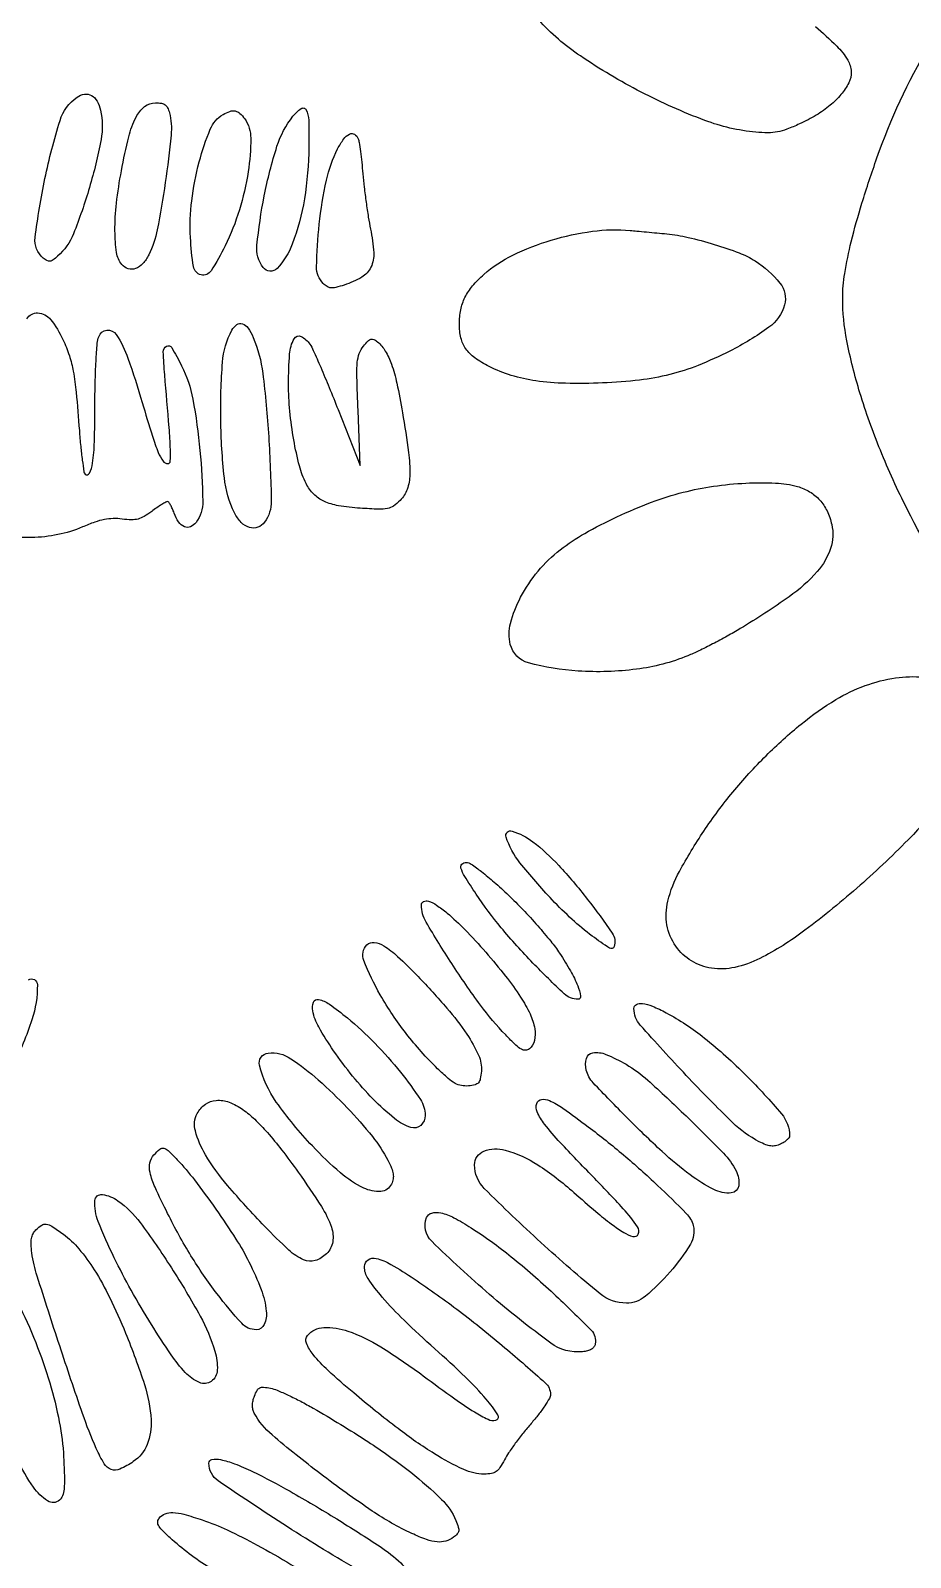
# Model space of a CAD drawing. Header units: inches. Extents: x 0 to 5940, y 0 to 4205.
# Drawn here: x 5438.24 to 5454.87, y 742.42 to 771.26 of the extents above; entities that cross this region are included whole.
import ezdxf

# ---------------------------------------------------------------- set-up
doc = ezdxf.new("R2010")
doc.units = ezdxf.units.IN
doc.header["$LTSCALE"] = 50
doc.header["$MEASUREMENT"] = 0

# ---------------------------------------------------------------- blocks, each defined once
blk = doc.blocks.new('JACZ-COO-GE-001-CAR-LOGO-R00')
at = {"color": 8}
for points in [[(5312.99, 2849.4, -0.050387), (5295.56, 2876.88, -0.018999), (5288.5, 2892.42, -0.022961), (5283.12, 2907.51, -0.025288), (5279.67, 2921.21, -0.048881), (5278.57, 2932.46, -0.041543), (5279.11, 2938.93, -0.018491), (5280.83, 2947.32, -0.015487), (5283.65, 2957.44, -0.009083), (5287.6, 2969.38, -0.047986), (5301.23, 2998.78, -0.053814)], [(5271.37, 3003.98, -0.016024), (5277.01, 2998.8, -0.0652), (5279.89, 2995.14, -0.119426), (5280.82, 2992.1, -0.136211), (5280.18, 2989.13, -0.055291), (5278.12, 2986.05, -0.043457), (5275.26, 2983.22, -0.038772), (5271.62, 2980.63, -0.027709), (5267.2, 2978.31, -0.017256), (5263.89, 2976.93, -0.043531), (5261.38, 2976.22, -0.046815), (5258.89, 2975.99, -0.022789), (5255.7, 2976.14, -0.067092), (5242.25, 2979.24, -0.029178), (5225.47, 2986.71, -0.029239), (5209.47, 2996.2, -0.059179), (5198.4, 3005.75, -0.019544)], [(5063.63, 2926.99, -0.28723), (5066.47, 2928.56, -0.214031), (5069.89, 2926.8, -0.059771), (5073.13, 2921.56, -0.028158), (5074.82, 2917.3, -0.035648), (5075.86, 2913.2, -0.021784), (5076.62, 2907.66, -0.004263), (5077.45, 2897.62, 0.005674), (5077.81, 2893.44, 0.008514), (5078.23, 2889.81, 0.004263), (5078.66, 2886.76, 0.16062), (5078.97, 2886.15, 0.515564), (5080.12, 2886.34, 0.077327), (5080.94, 2889.01, 0.028856), (5081.42, 2894.62, 0.006763), (5081.55, 2904.06, -0.005729), (5081.63, 2910.26, -0.007583), (5081.85, 2915.89, -0.005642), (5082.16, 2920.59, -0.071755), (5082.55, 2922.31, -0.280677), (5084.71, 2924, -0.281979), (5087.19, 2922.84, -0.062034), (5090.26, 2916.65, -0.012522), (5094.03, 2904.95, 0.003581), (5096.69, 2896.14, 0.02381), (5098.26, 2891.83, 0.050113), (5099.5, 2889.54, 0.248567), (5100.75, 2888.88, 0.398373), (5101.41, 2889.51, 0.022211), (5101.44, 2892.63, 0.011792), (5101.11, 2898.37, 0.001146), (5099.94, 2912.26, -0.013029), (5099.58, 2918.34, -0.285161), (5100.43, 2919.82, -0.402638), (5101.78, 2919.44, -0.017231), (5104.39, 2914.66, -0.070165), (5107.34, 2905.88, -0.022966), (5109.23, 2892.32, -0.018522), (5109.97, 2878.96, -0.163877), (5108.21, 2873.41, -0.138383), (5106.76, 2872.26, -0.20034), (5105.14, 2872.27, -0.143503), (5103.6, 2873.53, -0.066032), (5102.42, 2875.87, 0.019608), (5101.97, 2877.02, 0.028601), (5101.47, 2877.99, 0.027889), (5101, 2878.71, 0.237058), (5100.67, 2878.88, 0.130332), (5100.23, 2878.76, 0.009288), (5099.15, 2878.12, 0.012579), (5097.88, 2877.29, 0.009146), (5096.51, 2876.3, -0.028065), (5094.52, 2874.98, -0.069196), (5092.91, 2874.31, -0.068788), (5091.17, 2874.11, -0.027479), (5088.76, 2874.29, 0.037551), (5086.34, 2874.42, 0.04398), (5084.06, 2874.18, 0.036198), (5081.52, 2873.48, 0.01584), (5078.26, 2872.21, -0.050778), (5071.81, 2870.2, -0.045243), (5064.82, 2869.43, -0.047329), (5058.19, 2869.93, -0.076619)], [(5064.06, 2752.99, -0.587102), (5066.39, 2751.72, -0.083547), (5064.95, 2742.49, -0.031798), (5060.05, 2730.38, -0.040063)], [(5061.23, 2668.02, -0.021946), (5065.95, 2657.56, -0.022954), (5069.67, 2646.88, -0.024266), (5072.18, 2636.6, -0.03543), (5073.31, 2627.35, -0.00559), (5073.52, 2621.86, -0.031353), (5073.42, 2618.93, -0.063333), (5073.01, 2617.14, -0.132638), (5072.2, 2615.98, -0.331412), (5069.09, 2615.82, -0.091203), (5065.35, 2619.44, -0.048728), (5061.11, 2626.8, -0.017909)]]:
    blk.add_lwpolyline(points, format="xyb", dxfattribs=at)
for points in [[(5083.05, 2981.97, -0.101394), (5083.16, 2974.18, -0.024474), (5080.12, 2961.58, -0.023731), (5075.9, 2949.4, -0.116857), (5071.74, 2943.49, -0.025286), (5070.52, 2942.51, -0.122086), (5069.69, 2942.18, -0.157787), (5068.93, 2942.32, -0.051141), (5067.96, 2942.97, -0.255612), (5065.81, 2948.39, -0.020949), (5068.4, 2963.94, -0.023739), (5072.37, 2979.23, -0.166031), (5076.85, 2985.37, -0.117428), (5078.81, 2986.14, -0.162593), (5080.65, 2985.81, -0.137932), (5082.13, 2984.35, -0.076407)], [(5101.18, 2981.28, -0.086245), (5101.62, 2975.38, -0.01135), (5100.1, 2962.88, -0.012557), (5097.99, 2950.46, -0.065049), (5095.78, 2943.88, -0.07004), (5094.19, 2941.53, -0.12306), (5092.26, 2940.23, -0.161692), (5090.32, 2940.18, -0.147173), (5088.64, 2941.29, -0.139023), (5087.25, 2944.44, -0.034034), (5086.84, 2950.15, -0.029674), (5087.24, 2957.46, -0.018107), (5088.54, 2966, -0.013538), (5090.48, 2974.95, -0.056341), (5092.39, 2980.11, -0.109603), (5094.65, 2982.88, -0.168534), (5097.54, 2983.88, -0.039189), (5099.08, 2983.76, -0.116233), (5100.06, 2983.36, -0.126493), (5100.71, 2982.59, -0.050558)], [(5121.01, 2979.66, -0.154472), (5122.61, 2974.57, -0.037705), (5121.92, 2965.71, -0.03687), (5119.61, 2955.66, -0.038805), (5115.87, 2946.23, -0.028615), (5112.16, 2939.65, -0.3199), (5109.52, 2938.59, -0.302526), (5107.53, 2940.74, -0.026966), (5106.73, 2948.44, -0.04281), (5107.07, 2958.11, -0.034699), (5109.03, 2968.3, -0.033493), (5111.96, 2976.96, -0.163974), (5115.31, 2980.79, -0.048754), (5117.13, 2981.63, -0.133182), (5118.53, 2981.72, -0.13782), (5119.75, 2981.1, -0.053758)], [(5137.93, 2972.28, -0.036571), (5136.74, 2958.56, -0.050991), (5133.56, 2946.67, -0.097883), (5129.57, 2940.29, -0.469652), (5125.85, 2940.52, -0.184496), (5124.25, 2946.37, -0.0242), (5126.17, 2959.37, -0.028203), (5129.52, 2972.42, -0.089879), (5133.72, 2980.34, -0.075435), (5135.87, 2982.36, -0.450216), (5137.19, 2982.04, -0.114291), (5137.89, 2979.35, -0.010052)], [(5150.92, 2974.41, -0.053629), (5151.17, 2973.46, -0.005206), (5151.51, 2971.09, -0.006559), (5151.85, 2968.25, -0.005142), (5152.14, 2965.16, 0.008242), (5152.49, 2961.69, 0.005329), (5153.01, 2957.69, 0.005357), (5153.59, 2953.78, 0.010081), (5154.17, 2950.65, -0.033645), (5155, 2944.43, -0.12725), (5154.28, 2940.6, -0.151385), (5151.88, 2937.98, -0.054482), (5147.22, 2935.9, -0.016669), (5145.03, 2935.27, -0.080222), (5143.75, 2935.16, -0.119656), (5142.76, 2935.49, -0.059188), (5141.72, 2936.31, -0.203366), (5139.96, 2940.7, -0.02176), (5140.66, 2951.9, -0.027373), (5142.55, 2963.5, -0.063992), (5145.51, 2971.77, -0.038703), (5147.1, 2974.35, -0.122869), (5148.64, 2975.65, -0.255457), (5149.93, 2975.59, -0.166322)], [(5232.28, 2949.37, -0.034182), (5237.83, 2948.46, -0.016915), (5244.74, 2946.6, -0.016463), (5251.3, 2944.35, -0.05026), (5255.5, 2942.25, -0.082386), (5262.05, 2936.4, -0.242331), (5263.23, 2930.65, -0.169161), (5259.15, 2924.79, -0.040263), (5248.84, 2918.52, -0.021545), (5240.5, 2914.76, -0.03375), (5233.01, 2912.34, -0.032601), (5225.07, 2910.89, -0.01848), (5215.33, 2910.13, -0.015513), (5205.52, 2910.04, -0.030564), (5197.75, 2910.68, -0.037346), (5191.26, 2912.12, -0.044108), (5185.42, 2914.45, -0.037777), (5181.63, 2916.75, -0.084988), (5179.27, 2919.13, -0.095613), (5178, 2921.97, -0.05764), (5177.57, 2925.65, -0.049941), (5177.94, 2929.39, -0.065187), (5179.06, 2932.65, -0.060818), (5181.04, 2935.67, -0.036846), (5184.05, 2938.72, -0.067243), (5191.65, 2943.77, -0.040231), (5201.77, 2947.72, -0.039665), (5212.65, 2950.06, -0.055802), (5222.57, 2950.27, -0.000331), (5224.34, 2950.11, -0.000117), (5226.86, 2949.87, -0.000116), (5229.64, 2949.61, -0.000136)], [(5123.25, 2922.13, -0.068921), (5125.78, 2912.65, -0.015382), (5127.34, 2895.93, -0.010859), (5128.02, 2879.01, -0.163889), (5126.26, 2873.47, -0.150261), (5124.46, 2872.13, -0.161295), (5122.28, 2872.08, -0.126658), (5120.09, 2873.42, -0.078896), (5118.35, 2875.9, -0.086603), (5115.66, 2885.18, -0.023768), (5114.71, 2900.43, -0.02294), (5115.18, 2915.59, -0.103906), (5117.65, 2924.03, -0.115965), (5118.94, 2925.49, -0.240771), (5120.4, 2925.7, -0.1599), (5121.9, 2924.58, -0.052664)], [(5138.17, 2920.36, -0.039549), (5139.09, 2918.68, -0.003521), (5141.04, 2914.26, -0.004577), (5143.28, 2908.94, -0.003553), (5145.62, 2903.11), (5151.43, 2888.38), (5150.87, 2902.88, -0.003077), (5150.58, 2911.72, -0.027997), (5150.69, 2915.57, -0.067086), (5151.22, 2917.91, -0.083119), (5152.32, 2919.85, -0.020335), (5153.51, 2921.19, -0.131207), (5154.28, 2921.65, -0.19259), (5155.03, 2921.58, -0.053573), (5156.02, 2920.92, -0.085205), (5158.07, 2918.52, -0.049838), (5159.68, 2915.09, -0.032404), (5161.1, 2910.05, -0.009999), (5162.58, 2902.3, -0.008078), (5164.2, 2891.85, -0.040807), (5164.52, 2885.96, -0.078142), (5163.82, 2882.12, -0.112303), (5161.98, 2879.2, -0.045163), (5160.21, 2877.72, -0.103613), (5158.62, 2877.05, -0.058014), (5156.37, 2876.88, -0.007132), (5151.44, 2877.15, -0.023543), (5145.74, 2877.81, -0.06639), (5141.91, 2878.98, -0.090759), (5139.23, 2880.84, -0.077407), (5137.21, 2883.64, -0.054168), (5135.44, 2888.28, -0.020125), (5133.95, 2895.13, -0.019812), (5132.91, 2902.71, -0.023952), (5132.57, 2909.89, -0.018535), (5132.86, 2917.75, -0.104621), (5134.02, 2921.75, -0.398335), (5135.86, 2922.36, -0.139437)], [(5266.64, 2882.87, -0.067873), (5269.86, 2881.49, -0.073778), (5272.49, 2879.32, -0.071194), (5274.44, 2876.42, -0.05728), (5275.69, 2872.85, -0.136531), (5275.37, 2866.58, -0.100229), (5271.88, 2860.51, -0.059235), (5264.46, 2853.85, -0.017266), (5251.59, 2845.45, -0.009477), (5248.16, 2843.47, -0.00709), (5244.31, 2841.41, -0.007173), (5240.63, 2839.57, -0.016227), (5237.79, 2838.31, -0.064128), (5224.27, 2834.77, -0.047985), (5208.86, 2834.28, -0.049467), (5195.8, 2836.43, -0.272216), (5191, 2841.31, -0.127299), (5191.04, 2846.84, -0.056438), (5193.72, 2853.69, -0.05182), (5198.31, 2860.55, -0.054299), (5204.15, 2866.2, -0.036253), (5210.6, 2870.51, -0.019661), (5219.08, 2874.88, -0.019405), (5228.17, 2878.71, -0.027261), (5236.57, 2881.35, -0.027018), (5244.52, 2882.93, -0.022939), (5253.05, 2883.76, -0.023602), (5260.91, 2883.78, -0.056864)], [(5305.27, 2830.92, -0.135992), (5309.93, 2825.95, -0.124131), (5311.57, 2819.11, -0.092733), (5309.89, 2810.66, -0.048447), (5304.93, 2801.1, -0.049495), (5296.61, 2790.68, -0.018956), (5283.15, 2777.88, -0.019091), (5268.63, 2766.04, -0.044476), (5256.73, 2758.63, -0.062435), (5250.15, 2756.28, -0.09109), (5244.02, 2756.05, -0.102561), (5238.73, 2757.97, -0.099966), (5234.59, 2761.85, -0.113946), (5232.28, 2767.43, -0.101571), (5232.52, 2773.71, -0.065655), (5235.56, 2781.54, -0.021413), (5242, 2792.16, -0.02576), (5249.61, 2802.39, -0.024318), (5258.37, 2812, -0.025156), (5267.65, 2820.34, -0.034906), (5276.79, 2826.76, -0.047852), (5284.47, 2830.44, -0.051642), (5292.51, 2832.48, -0.057458), (5299.83, 2832.7, -0.11623)], [(5196.95, 2789.31, -0.043063), (5203.75, 2783.13, -0.021475), (5211.28, 2774.25, -0.013861), (5217.86, 2765.28, -0.235978), (5218.36, 2761.76, -0.489677), (5217.15, 2761.34, -0.018266), (5212.59, 2764.52, -0.023059), (5207.28, 2768.91, -0.019225), (5202.05, 2774.04, -0.020302), (5193.54, 2783.83, -0.088413), (5189.89, 2790.55, -0.613402), (5191.48, 2792.16, -0.086308)], [(5190.51, 2775.27, -0.012106), (5194.3, 2771.48, -0.009674), (5198.21, 2767.23, -0.009804), (5201.66, 2763.15, -0.024289), (5203.99, 2760, -0.017163), (5206.87, 2755.32, -0.034682), (5208.75, 2751.42, -0.051958), (5209.52, 2748.71, -0.465459), (5208.82, 2747.88, -0.190292), (5205.21, 2749.31, -0.01221), (5196.96, 2757.41, -0.018656), (5188.59, 2766.72, -0.027239), (5182, 2775.55, -0.006662), (5178.98, 2780.24, -0.064602), (5177.99, 2782.38, -0.283666), (5178.26, 2783.41, -0.194062), (5179.41, 2783.88, -0.152417), (5180.68, 2783.48, -0.013648), (5183.41, 2781.48, -0.015857), (5186.73, 2778.74, -0.009399)], [(5174.33, 2770.58, -0.025869), (5179.01, 2766.23, -0.012817), (5184.52, 2760.28, -0.012816), (5189.77, 2753.97, -0.022802), (5193.72, 2748.47, -0.034607), (5196.21, 2744, -0.067892), (5197.43, 2740.12, -0.096306), (5197.36, 2737.02, -0.167062), (5196.03, 2734.85, -0.158473), (5195.01, 2734.44, -0.148422), (5193.92, 2734.7, -0.060598), (5192.42, 2735.83, -0.009202), (5189.78, 2738.48, -0.032607), (5183.14, 2746.33, -0.015336), (5175.57, 2757.27, -0.010397), (5168.82, 2768.18, -0.13411), (5167.57, 2772.75, -0.300922), (5168.15, 2773.63, -0.18008), (5169.45, 2773.69, -0.071452), (5171.59, 2772.65, -0.0249)], [(5166.69, 2753.87, -0.01412), (5174.29, 2745.56, -0.030866), (5179.52, 2738.71, -0.040299), (5182.64, 2733.12, -0.128822), (5183.37, 2728.94, -0.025775), (5183.09, 2726.92, -0.135396), (5182.6, 2725.92, -0.152722), (5181.7, 2725.37, -0.035629), (5179.94, 2725.07, -0.070026), (5178.11, 2725.15, -0.082093), (5176.47, 2725.74, -0.052447), (5174.6, 2727.06, -0.013084), (5171.85, 2729.6, -0.03414), (5163.56, 2738.87, -0.035838), (5156.74, 2749.03, -0.034464), (5152.39, 2758.06, -0.300143), (5153.24, 2762.21, -0.234503), (5155.15, 2762.85, -0.105209), (5157.7, 2761.93, -0.049749), (5161.29, 2759.18, -0.011754)], [(5148.07, 2742.96, -0.027637), (5155.32, 2736.31, -0.02482), (5162.07, 2728.67, -0.022073), (5167.31, 2721.49, -0.147473), (5168.57, 2717.3, -0.212494), (5167.4, 2714.67, -0.26624), (5164.83, 2714.11, -0.095336), (5160.53, 2716.45, -0.026251), (5154.82, 2721.66, -0.023315), (5149.45, 2727.65, -0.020859), (5144.45, 2734.33, -0.020434), (5140.52, 2740.58, -0.080748), (5138.93, 2744.83, -0.144477), (5139.13, 2747.08, -0.363791), (5140.48, 2747.81, -0.104067), (5143.34, 2746.57, -0.017732)], [(5232.05, 2744.34, -0.047306), (5242.18, 2737.65, -0.026569), (5253.17, 2727.8, -0.021691), (5262.45, 2717.7, -0.176815), (5264.57, 2711.91, -0.161602), (5264.41, 2711.42, -0.048048), (5263.88, 2710.83, -0.042691), (5263.11, 2710.25, -0.034938), (5262.21, 2709.76, -0.054301), (5260.88, 2709.32, -0.080018), (5259.66, 2709.26, -0.066036), (5258.31, 2709.59, -0.026164), (5256.58, 2710.38, -0.07376), (5249.58, 2715.42, -0.010983), (5237.37, 2727.83, -0.006766), (5225.23, 2741.09, -0.184048), (5223.57, 2745.44, -0.284672), (5224.22, 2746.5, -0.148853), (5225.8, 2746.76, -0.067139), (5228.44, 2746.05, -0.022733)], [(5133.18, 2732.24, -0.03211), (5140.41, 2726.63, -0.020995), (5148.02, 2719.31, -0.02104), (5154.66, 2711.74, -0.050248), (5158.74, 2705.48, -0.020296), (5159.72, 2703.4, -0.061745), (5160.14, 2701.9, -0.082983), (5160.12, 2700.6, -0.061603), (5159.69, 2699.23, -0.276599), (5156.88, 2697.3, -0.128824), (5152.39, 2698.18, -0.065856), (5146.25, 2702.2, -0.0253), (5138.85, 2709.26, -0.035226), (5129.35, 2720.83, -0.094054), (5124.92, 2730.5, -0.453422), (5127.18, 2733.73, -0.178329)], [(5221.49, 2730.75, -0.053639), (5227.2, 2726.61, -0.008539), (5237.3, 2717.16, -0.007314), (5247.15, 2707.34, -0.075813), (5250.47, 2702.7, -0.146425), (5251.18, 2698.8, -0.356432), (5249.23, 2696.9, -0.140768), (5244.58, 2697.79, -0.042774), (5238.42, 2701.62, -0.025883), (5230.98, 2707.79, -0.011149), (5221.71, 2716.73, -0.006292), (5212.85, 2725.87, -0.128349), (5211.02, 2729.22, -0.129218), (5211.06, 2732.32, -0.297731), (5212.73, 2733.8, -0.135725), (5216.19, 2733.36, -0.031566)], [(5211.54, 2714.3, -0.013912), (5220.84, 2706.89, -0.013509), (5229.8, 2698.89, -0.009153), (5237.37, 2691.5, -0.134045), (5239.19, 2688.28, -0.202133), (5238.43, 2683.39, -0.040127), (5233.09, 2676.09, -0.040718), (5226.59, 2669.7, -0.175704), (5221.57, 2667.88, -0.173623), (5214.63, 2670.36, -0.012753), (5199.07, 2683.82, -0.011966), (5184.14, 2698.08, -0.198624), (5181.57, 2704.3, -0.309503), (5184.02, 2707.88, -0.161753), (5189.66, 2708.16, -0.076561), (5198.22, 2704.3, -0.037436), (5207.75, 2697.02, 0.005668), (5213.52, 2692.01, 0.015931), (5217.7, 2688.68, 0.022155), (5220.89, 2686.52, 0.064261), (5223.32, 2685.43, 0.382644), (5224.71, 2686.08, 0.254104), (5224.54, 2687.95, 0.038636), (5220.74, 2692.75, 0.006599), (5212.73, 2701.2, -0.004232), (5204.19, 2710.11, -0.025337), (5200.03, 2715, -0.051135), (5198.06, 2718.21, -0.206912), (5197.96, 2720.46, -0.26773), (5199.25, 2721.5, -0.146907), (5201.32, 2721.22, -0.047943), (5204.87, 2719.18, -0.007134)], [(5120.57, 2718.83, -0.036428), (5123.65, 2716.28, -0.020831), (5126.99, 2712.8, -0.016885), (5130.73, 2708.25, -0.008959), (5135.08, 2702.38, -0.011673), (5141.21, 2693.34, -0.059396), (5143.87, 2687.88, -0.125755), (5144.2, 2684.05, -0.15632), (5142.57, 2680.88, -0.12354), (5139.58, 2679.09, -0.179907), (5136.55, 2679.28, -0.082804), (5132.67, 2681.84, -0.013696), (5126.26, 2688.13, -0.014717), (5116.53, 2698.83, -0.04255), (5110.69, 2706.95, -0.067325), (5108.02, 2713.2, -0.192529), (5108.53, 2717.81, -0.115304), (5110.65, 2720.22, -0.134689), (5113.5, 2721.27, -0.112164), (5116.9, 2720.79, -0.064366)], [(5103.25, 2705.63, -0.025939), (5107.77, 2700.33, -0.010431), (5113.4, 2692.66, -0.010428), (5118.7, 2684.76, -0.026018), (5122.15, 2678.72, -0.025668), (5125.36, 2671.43, -0.064434), (5126.71, 2665.79, -0.129216), (5126.18, 2662.28, -0.299302), (5124.05, 2660.88, -0.211145), (5120.23, 2662.57, -0.021603), (5113.74, 2670.35, -0.02528), (5106.87, 2680.36, -0.022205), (5100.72, 2691.45, -0.008463), (5097.39, 2698.41, -0.049779), (5096.09, 2702.24, -0.106896), (5096.05, 2704.81, -0.135554), (5097.11, 2706.92, -0.035907), (5098.66, 2708.41, -0.228506), (5099.7, 2708.67, -0.1409), (5100.84, 2708.06, -0.011556)], [(5087.62, 2694.85, -0.078841), (5093.46, 2689.11, -0.01616), (5101.71, 2677.18, -0.017498), (5109.27, 2664.49, -0.052637), (5113.17, 2655.21, -0.082895), (5113.8, 2650.27, -0.231994), (5112.19, 2647.29, -0.266775), (5109.08, 2646.98, -0.098854), (5105.36, 2649.63, -0.039369), (5101.62, 2654.3, -0.01053), (5096.43, 2662.28, -0.010944), (5091.11, 2671.31, -0.01405), (5086.64, 2679.84, -0.019622), (5082.42, 2689.4, -0.110841), (5081.56, 2694.87, -0.433832), (5083.51, 2696.46, -0.122368)], [(5180.66, 2687.75, -0.026596), (5191.23, 2680.1, -0.018251), (5202.4, 2670.39, -0.010453), (5212.29, 2660.75, -0.245759), (5213.38, 2657.13, -0.119788), (5213.04, 2656.37, -0.089808), (5212.35, 2655.76, -0.071138), (5211.34, 2655.32, -0.041612), (5210.04, 2655.08, -0.184374), (5201.64, 2657.38, -0.019669), (5185.5, 2670.18, -0.016935), (5170.29, 2684.17, -0.298278), (5168.94, 2690.4, -0.244109), (5170.3, 2691.61, -0.117934), (5172.68, 2691.64, -0.064074), (5176.15, 2690.37, -0.023524)], [(5073.24, 2686, -0.061578), (5077.34, 2682.18, -0.033887), (5081.39, 2676.64, -0.027597), (5085.45, 2669.32, -0.015389), (5089.63, 2660.01, -0.019056), (5094.6, 2646.47, -0.06355), (5096.36, 2637.19, -0.10954), (5095.33, 2630.71, -0.151913), (5091.67, 2626.16, -0.04124), (5088.14, 2624.19, -0.194397), (5085.87, 2624.09, -0.173156), (5084, 2625.61, -0.031551), (5081.91, 2629.63, -0.021265), (5078.29, 2638.81, -0.0036), (5072.27, 2656.66, -0.002485), (5066.34, 2674.98, -0.043043), (5064.95, 2681.1, -0.020515), (5064.74, 2683.35, -0.057298), (5064.83, 2684.93, -0.078839), (5065.25, 2686.14, -0.074116), (5066.03, 2687.2, -0.049928), (5067.55, 2688.44, -0.189721), (5068.73, 2688.69, -0.105501), (5070.18, 2688.12, -0.010587)], [(5165.67, 2674.27, -0.015314), (5177.61, 2665.76, -0.013359), (5189.58, 2656.15, -0.006678), (5200.2, 2646.9, -0.213378), (5201.57, 2643.83, -0.131055), (5201.29, 2642.8, -0.016667), (5200.07, 2640.83, -0.018604), (5198.42, 2638.55, -0.01449), (5196.47, 2636.19, 0.01157), (5194.38, 2633.69, 0.010125), (5192.31, 2630.98, 0.010231), (5190.54, 2628.46, 0.029674), (5189.45, 2626.63, -0.025233), (5188.28, 2624.6, -0.095371), (5187.27, 2623.55, -0.112322), (5186.03, 2623.04, -0.042082), (5184.15, 2622.88, -0.108651), (5178.71, 2624.08, -0.030566), (5171.01, 2628.22, -0.02451), (5161.42, 2634.84, -0.011655), (5149.73, 2644.23, -0.010517), (5142.99, 2650.15, -0.037792), (5139.08, 2654.32, -0.068007), (5137.26, 2657.34, -0.281872), (5137.55, 2659.35, -0.212933), (5141.84, 2661.47, -0.093617), (5148.23, 2660.52, -0.05584), (5156.87, 2656.39, -0.020487), (5168.07, 2648.75, 0.004432), (5176.36, 2642.69, 0.017984), (5181.57, 2639.23, 0.025945), (5185.13, 2637.3, 0.163215), (5187.15, 2637.05, 0.526214), (5187.73, 2638.44, 0.034621), (5184.67, 2642.58, 0.024772), (5179.16, 2648.43, 0.009955), (5171.09, 2655.88, -0.010556), (5162.99, 2663.38, -0.023714), (5157.25, 2669.47, -0.028468), (5153.54, 2674.33, -0.149652), (5152.57, 2677.51, -0.250659), (5153.52, 2679.29, -0.210745), (5155.65, 2679.66, -0.070999), (5159.54, 2678.09, -0.01564)], [(5139.07, 2640.23, -0.01291), (5153.46, 2631.43, -0.02293), (5164.77, 2623.35, -0.02665), (5172.89, 2616.23, -0.101662), (5176.65, 2610.68, -0.020129), (5177.3, 2608.91, -0.111807), (5177.4, 2607.9, -0.153707), (5177.03, 2607.11, -0.049087), (5176.06, 2606.24, -0.087797), (5173.98, 2605.23, -0.093141), (5171.73, 2605.01, -0.064959), (5168.93, 2605.64, -0.022057), (5165.07, 2607.24, -0.03879), (5154.62, 2613.16, -0.014675), (5140.98, 2622.95, -0.011646), (5128.22, 2633.17, -0.095526), (5123.54, 2638.93, -0.069185), (5123.19, 2639.89, -0.056654), (5123.08, 2640.97, -0.050786), (5123.21, 2642.16, -0.037286), (5123.59, 2643.43, -0.037696), (5124.28, 2644.9, -0.153165), (5124.98, 2645.56, -0.13504), (5126, 2645.74, -0.026855), (5127.84, 2645.48, -0.049857), (5129.58, 2644.95, -0.01067), (5132.47, 2643.67, -0.01105), (5135.77, 2642.04, -0.010328)], [(5123.1, 2623.53, -0.01761), (5133, 2618.34, -0.00862), (5145.26, 2611.08, -0.007212), (5156.73, 2603.78, -0.045747), (5162.13, 2599.48, -0.026908), (5165.31, 2596.09, -0.117514), (5166.53, 2593.64, -0.376904), (5165.88, 2592.43, -0.146694), (5163.82, 2592.28, -0.074046), (5152.72, 2596.59, -0.01297), (5133.48, 2608.23, -0.007158), (5114.05, 2621.07, -0.247981), (5111.57, 2625.76, -0.369718), (5112.39, 2626.72, -0.086561), (5114.68, 2626.68, -0.046184), (5118.31, 2625.62, -0.017926)], [(5109.85, 2610.8, -0.028851), (5116.41, 2608.18, -0.01481), (5124.31, 2604.2, -0.013165), (5133.18, 2599.08, -0.009711), (5142.73, 2592.97, -0.012569), (5153.27, 2585.55, -0.067591), (5158.28, 2580.65, -0.299661), (5158.51, 2577.79, -0.247734), (5155.9, 2576.07, -0.143495), (5149.34, 2577.32, -0.007531), (5130.23, 2587.47, -0.012102), (5111.8, 2598.2, -0.047862), (5101.34, 2606.11, -0.011746), (5099.18, 2608.19, -0.073088), (5098.27, 2609.43, -0.164759), (5098.11, 2610.39, -0.132929), (5098.55, 2611.36, -0.128031), (5100.07, 2612.45, -0.104799), (5102.05, 2612.77, -0.055932), (5104.99, 2612.29, -0.012463)]]:
    blk.add_lwpolyline(points, format="xyb", close=True, dxfattribs=at)

msp = doc.modelspace()

# ---------------------------------------------------------------- block references
at = {"xscale": 0.07174195398747743, "yscale": 0.07174195398747743, "zscale": 0.07174195398747743}
msp.add_blockref('JACZ-COO-GE-001-CAR-LOGO-R00', (5074.895, 555.821), dxfattribs=at)

doc.saveas('drawing.dxf')
